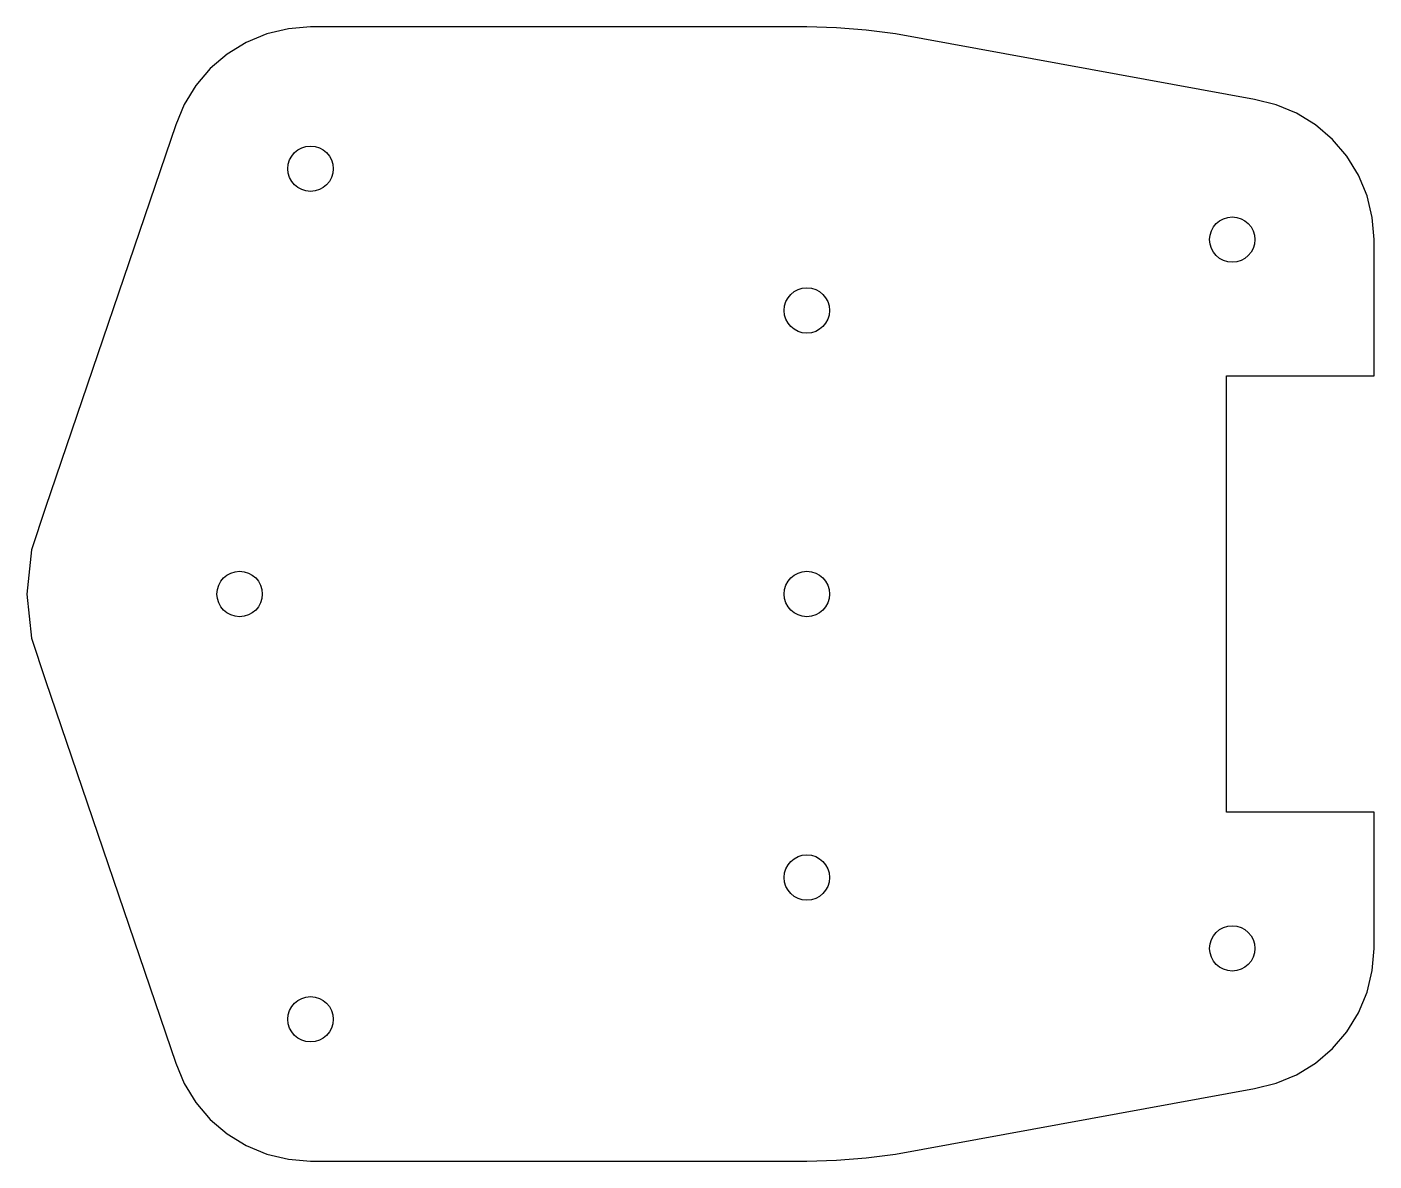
# Model space of a CAD drawing. Extents: x -34.9 to 25.4, y -25.4 to 25.4.
import ezdxf

# ---------------------------------------------------------------- set-up
doc = ezdxf.new("R2010")
doc.units = 0
for name, color, linetype in [('Circle', 7, 'CONTINUOUS'), ('Circle001', 7, 'CONTINUOUS'), ('Circle002', 7, 'CONTINUOUS'), ('Circle003', 7, 'CONTINUOUS'), ('Circle004', 7, 'CONTINUOUS'), ('Circle005', 7, 'CONTINUOUS'), ('Circle006', 7, 'CONTINUOUS'), ('Circle007', 7, 'CONTINUOUS'), ('Line', 7, 'CONTINUOUS'), ('Line001', 7, 'CONTINUOUS'), ('Line002', 7, 'CONTINUOUS'), ('Line003', 7, 'CONTINUOUS'), ('Line004', 7, 'CONTINUOUS'), ('Line005', 7, 'CONTINUOUS'), ('Line006', 7, 'CONTINUOUS'), ('Line007', 7, 'CONTINUOUS'), ('Line008', 7, 'CONTINUOUS'), ('Line009', 7, 'CONTINUOUS'), ('Line010', 7, 'CONTINUOUS'), ('Line011', 7, 'CONTINUOUS'), ('Line012', 7, 'CONTINUOUS'), ('Line013', 7, 'CONTINUOUS'), ('Line014', 7, 'CONTINUOUS'), ('Line015', 7, 'CONTINUOUS'), ('Line016', 7, 'CONTINUOUS'), ('Line017', 7, 'CONTINUOUS'), ('Line018', 7, 'CONTINUOUS'), ('Line019', 7, 'CONTINUOUS'), ('Line020', 7, 'CONTINUOUS'), ('Line021', 7, 'CONTINUOUS'), ('Line022', 7, 'CONTINUOUS'), ('Line023', 7, 'CONTINUOUS'), ('Line024', 7, 'CONTINUOUS'), ('Line025', 7, 'CONTINUOUS'), ('Line026', 7, 'CONTINUOUS'), ('Line027', 7, 'CONTINUOUS'), ('Line028', 7, 'CONTINUOUS'), ('Line029', 7, 'CONTINUOUS'), ('Line030', 7, 'CONTINUOUS'), ('Line031', 7, 'CONTINUOUS'), ('Line032', 7, 'CONTINUOUS'), ('Line033', 7, 'CONTINUOUS'), ('Line034', 7, 'CONTINUOUS'), ('Line035', 7, 'CONTINUOUS'), ('Line036', 7, 'CONTINUOUS'), ('Line037', 7, 'CONTINUOUS'), ('Line038', 7, 'CONTINUOUS'), ('Line039', 7, 'CONTINUOUS'), ('Line040', 7, 'CONTINUOUS'), ('Line041', 7, 'CONTINUOUS'), ('Line042', 7, 'CONTINUOUS'), ('Line043', 7, 'CONTINUOUS'), ('Line044', 7, 'CONTINUOUS'), ('Line045', 7, 'CONTINUOUS'), ('Line046', 7, 'CONTINUOUS'), ('Line047', 7, 'CONTINUOUS'), ('Line048', 7, 'CONTINUOUS'), ('Line049', 7, 'CONTINUOUS'), ('Line050', 7, 'CONTINUOUS'), ('Line051', 7, 'CONTINUOUS'), ('Line052', 7, 'CONTINUOUS'), ('Line053', 7, 'CONTINUOUS'), ('Line054', 7, 'CONTINUOUS')]:
    doc.layers.add(name, color=color, linetype=linetype)

msp = doc.modelspace()

# ---------------------------------------------------------------- linework, layer by layer
at = {"layer": 'Circle'}
msp.add_circle((-22.225, 19.05), 1.016, dxfattribs=at)
at = {"layer": 'Circle001'}
msp.add_circle((-22.225, -19.05), 1.016, dxfattribs=at)
at = {"layer": 'Circle002'}
msp.add_circle((0, -12.7), 1.016, dxfattribs=at)
at = {"layer": 'Circle003'}
msp.add_circle((0, 12.7), 1.016, dxfattribs=at)
at = {"layer": 'Circle004'}
msp.add_circle((19.05, 15.875), 1.016, dxfattribs=at)
at = {"layer": 'Circle005'}
msp.add_circle((19.05, -15.875), 1.016, dxfattribs=at)
at = {"layer": 'Circle006'}
msp.add_circle((0, 0), 1.016, dxfattribs=at)
at = {"layer": 'Circle007'}
msp.add_circle((-25.4, 0), 1.016, dxfattribs=at)
at = {"layer": 'Line'}
msp.add_line((1.32899, -25.3651), (2.65488, -25.2605), dxfattribs=at)
at = {"layer": 'Line001'}
msp.add_line((2.65488, -25.2605), (3.9734, -25.0872), dxfattribs=at)
at = {"layer": 'Line002'}
msp.add_line((3.9734, -25.0872), (20.0434, -22.1467), dxfattribs=at)
at = {"layer": 'Line003'}
msp.add_line((20.0434, -22.1467), (21.0119, -21.9142), dxfattribs=at)
at = {"layer": 'Line004'}
msp.add_line((21.0119, -21.9142), (21.9328, -21.5328), dxfattribs=at)
at = {"layer": 'Line005'}
msp.add_line((21.9328, -21.5328), (22.7823, -21.0119), dxfattribs=at)
at = {"layer": 'Line006'}
msp.add_line((22.7823, -21.0119), (23.54, -20.365), dxfattribs=at)
at = {"layer": 'Line007'}
msp.add_line((23.54, -20.365), (24.1869, -19.6073), dxfattribs=at)
at = {"layer": 'Line008'}
msp.add_line((24.1869, -19.6073), (24.7078, -18.7578), dxfattribs=at)
at = {"layer": 'Line009'}
msp.add_line((24.7078, -18.7578), (25.0892, -17.8369), dxfattribs=at)
at = {"layer": 'Line010'}
msp.add_line((25.0892, -17.8369), (25.3217, -16.8684), dxfattribs=at)
at = {"layer": 'Line011'}
msp.add_line((25.3217, -16.8684), (25.4, -15.875), dxfattribs=at)
at = {"layer": 'Line012'}
msp.add_line((25.4, -15.875), (25.4, -9.77886), dxfattribs=at)
at = {"layer": 'Line013'}
msp.add_line((25.4, -9.77886), (18.7958, -9.77886), dxfattribs=at)
at = {"layer": 'Line014'}
msp.add_line((18.7958, -9.77886), (18.7958, 9.77886), dxfattribs=at)
at = {"layer": 'Line015'}
msp.add_line((18.7958, 9.77886), (25.4, 9.77886), dxfattribs=at)
at = {"layer": 'Line016'}
msp.add_line((25.4, 9.77886), (25.4, 15.875), dxfattribs=at)
at = {"layer": 'Line017'}
msp.add_line((25.4, 15.875), (25.3217, 16.8684), dxfattribs=at)
at = {"layer": 'Line018'}
msp.add_line((25.3217, 16.8684), (25.0892, 17.8369), dxfattribs=at)
at = {"layer": 'Line019'}
msp.add_line((25.0892, 17.8369), (24.7078, 18.7578), dxfattribs=at)
at = {"layer": 'Line020'}
msp.add_line((24.7078, 18.7578), (24.1869, 19.6073), dxfattribs=at)
at = {"layer": 'Line021'}
msp.add_line((24.1869, 19.6073), (23.54, 20.365), dxfattribs=at)
at = {"layer": 'Line022'}
msp.add_line((23.54, 20.365), (22.7823, 21.0119), dxfattribs=at)
at = {"layer": 'Line023'}
msp.add_line((22.7823, 21.0119), (21.9328, 21.5328), dxfattribs=at)
at = {"layer": 'Line024'}
msp.add_line((21.9328, 21.5328), (21.0119, 21.9142), dxfattribs=at)
at = {"layer": 'Line025'}
msp.add_line((21.0119, 21.9142), (20.0434, 22.1467), dxfattribs=at)
at = {"layer": 'Line026'}
msp.add_line((20.0434, 22.1467), (3.9734, 25.0872), dxfattribs=at)
at = {"layer": 'Line027'}
msp.add_line((3.9734, 25.0872), (2.65488, 25.2605), dxfattribs=at)
at = {"layer": 'Line028'}
msp.add_line((2.65488, 25.2605), (1.32899, 25.3651), dxfattribs=at)
at = {"layer": 'Line029'}
msp.add_line((1.32899, 25.3651), (0, 25.4), dxfattribs=at)
at = {"layer": 'Line030'}
msp.add_line((0, 25.4), (-22.225, 25.4), dxfattribs=at)
at = {"layer": 'Line031'}
msp.add_line((-22.225, 25.4), (-23.2184, 25.3217), dxfattribs=at)
at = {"layer": 'Line032'}
msp.add_line((-23.2184, 25.3217), (-24.1869, 25.0892), dxfattribs=at)
at = {"layer": 'Line033'}
msp.add_line((-24.1869, 25.0892), (-25.1078, 24.7078), dxfattribs=at)
at = {"layer": 'Line034'}
msp.add_line((-25.1078, 24.7078), (-25.9573, 24.1869), dxfattribs=at)
at = {"layer": 'Line035'}
msp.add_line((-25.9573, 24.1869), (-26.715, 23.54), dxfattribs=at)
at = {"layer": 'Line036'}
msp.add_line((-26.715, 23.54), (-27.3619, 22.7823), dxfattribs=at)
at = {"layer": 'Line037'}
msp.add_line((-27.3619, 22.7823), (-27.8828, 21.9328), dxfattribs=at)
at = {"layer": 'Line038'}
msp.add_line((-27.8828, 21.9328), (-28.2642, 21.0119), dxfattribs=at)
at = {"layer": 'Line039'}
msp.add_line((-28.2642, 21.0119), (-34.1014, 3.87379), dxfattribs=at)
at = {"layer": 'Line040'}
msp.add_line((-34.1014, 3.87379), (-34.7165, 1.98011), dxfattribs=at)
at = {"layer": 'Line041'}
msp.add_line((-34.7165, 1.98011), (-34.925, 0), dxfattribs=at)
at = {"layer": 'Line042'}
msp.add_line((-34.925, 0), (-34.7165, -1.98011), dxfattribs=at)
at = {"layer": 'Line043'}
msp.add_line((-34.7165, -1.98011), (-34.1014, -3.87379), dxfattribs=at)
at = {"layer": 'Line044'}
msp.add_line((-34.1014, -3.87379), (-28.2642, -21.0119), dxfattribs=at)
at = {"layer": 'Line045'}
msp.add_line((-28.2642, -21.0119), (-27.8828, -21.9328), dxfattribs=at)
at = {"layer": 'Line046'}
msp.add_line((-27.8828, -21.9328), (-27.3619, -22.7823), dxfattribs=at)
at = {"layer": 'Line047'}
msp.add_line((-27.3619, -22.7823), (-26.715, -23.54), dxfattribs=at)
at = {"layer": 'Line048'}
msp.add_line((-26.715, -23.54), (-25.9573, -24.1869), dxfattribs=at)
at = {"layer": 'Line049'}
msp.add_line((-25.9573, -24.1869), (-25.1078, -24.7078), dxfattribs=at)
at = {"layer": 'Line050'}
msp.add_line((-25.1078, -24.7078), (-24.1869, -25.0892), dxfattribs=at)
at = {"layer": 'Line051'}
msp.add_line((-24.1869, -25.0892), (-23.2184, -25.3217), dxfattribs=at)
at = {"layer": 'Line052'}
msp.add_line((-23.2184, -25.3217), (-22.225, -25.4), dxfattribs=at)
at = {"layer": 'Line053'}
msp.add_line((-22.225, -25.4), (0, -25.4), dxfattribs=at)
at = {"layer": 'Line054'}
msp.add_line((0, -25.4), (1.32899, -25.3651), dxfattribs=at)

doc.saveas('drawing.dxf')
